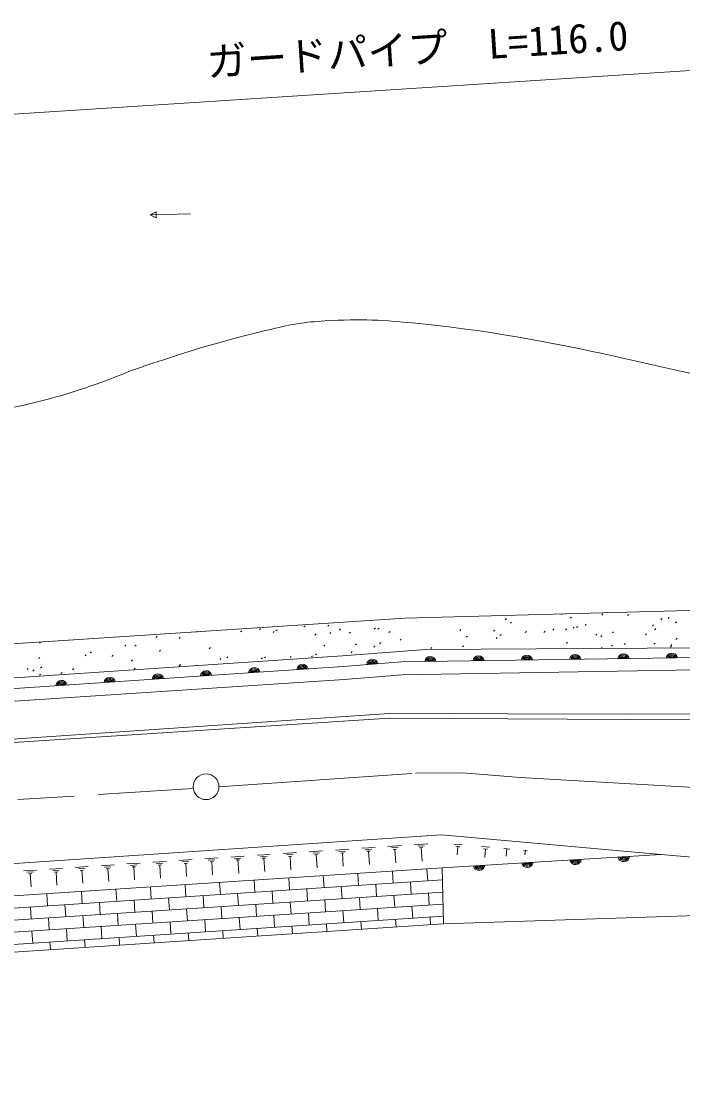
# Model space of a CAD drawing. Units: millimetres, scale not verified. Extents: x 40000 to 680000, y 20000 to 380000.
# Drawn here: x 257135 to 298216, y 270904 to 336724 of the extents above; entities that cross this region are included whole.
import ezdxf
from ezdxf.enums import TextEntityAlignment as Align

# ---------------------------------------------------------------- set-up
doc = ezdxf.new("R2010")
doc.units = ezdxf.units.MM
doc.header["$LTSCALE"] = 1000
doc.linetypes.add('CHAIN', pattern=[18.5, 12, -1.5, 3.5, -1.5])
for name, color, linetype, lineweight in [('M-BGD', 7, 'Continuous', 13), ('M-BMK', 2, 'CHAIN', 13), ('M-BMK-SRVR', 3, 'Continuous', 13), ('M-STR-HTXT', 7, 'Continuous', 13)]:
    doc.layers.add(name, color=color, linetype=linetype, lineweight=lineweight)
doc.styles.add('ＭＳ ゴシック', font='')
doc.styles.get('ＭＳ ゴシック').set_extended_font_data('MS Gothic')

msp = doc.modelspace()

# ---------------------------------------------------------------- linework, layer by layer
at = {"layer": 'M-BGD'}
for p, q in [((265146, 324694), (265516, 324891)), ((267645, 324758), (265146, 324694)), ((265525, 324516), (265146, 324694)), ((265516, 324891), (265525, 324516)), ((287196, 299545), (287266, 299616)), ((290694, 299860), (290746, 299913)), ((291230, 299636), (291300, 299707)), ((293187, 299835), (293258, 299906)), ((294786, 299802), (294857, 299873)), ((296860, 299545), (296931, 299616)), ((297305, 299621), (297376, 299692)), ((270757, 298785), (270828, 298856)), ((271928, 298927), (271999, 298997)), ((272949, 298846), (273020, 298916)), ((274695, 299098), (274765, 299168)), ((276174, 299143), (276245, 299214)), ((276886, 298900), (276956, 298971)), ((279057, 298961), (279128, 299032)), ((279284, 298950), (279354, 299021)), ((284371, 298859), (284442, 298930)), ((286469, 298831), (286540, 298902)), ((287510, 299322), (287581, 299392)), ((289596, 298760), (289666, 298831)), ((290145, 298905), (290216, 298976)), ((290937, 298909), (291008, 298979)), ((291405, 299013), (291475, 299084)), ((291618, 299053), (291689, 299124)), ((292153, 299191), (292224, 299262)), ((296330, 299152), (296401, 299222)), ((296461, 298924), (296532, 298995)), ((297769, 299343), (297839, 299414)), ((265499, 298448), (265570, 298519)), ((266940, 298384), (267011, 298455)), ((268051, 298768), (268087, 298804)), ((272779, 298750), (272850, 298820)), ((275373, 298596), (275444, 298666)), ((276294, 298688), (276364, 298759)), ((277510, 298703), (277580, 298773)), ((279970, 298752), (280041, 298823)), ((280664, 298271), (280735, 298342)), ((284768, 298457), (284838, 298528)), ((286618, 298370), (286689, 298441)), ((286863, 298557), (286934, 298628)), ((288432, 298743), (288502, 298813)), ((292811, 298585), (292882, 298656)), ((293128, 298488), (293199, 298559)), ((293842, 298724), (293913, 298794)), ((295895, 298595), (295965, 298666)), ((297789, 298324), (297859, 298394)), ((258265, 298088), (258336, 298159)), ((261422, 297481), (261493, 297552)), ((263568, 297896), (263639, 297967)), ((264193, 297900), (264264, 297971)), ((265713, 297581), (265784, 297652)), ((268809, 297742), (268880, 297813)), ((275927, 297901), (275998, 297971)), ((277618, 297494), (277689, 297565)), ((277877, 297979), (277948, 298050)), ((279025, 297850), (279096, 297921)), ((279393, 298057), (279464, 298128)), ((282570, 297759), (282641, 297830)), ((284545, 297862), (284616, 297933)), ((290985, 298070), (291056, 298141)), ((293140, 297760), (293208, 297828)), ((293787, 297903), (293858, 297974)), ((294572, 297997), (294643, 298067)), ((296423, 298028), (296494, 298099)), ((297449, 297842), (297519, 297912)), ((297474, 297930), (297544, 298000)), ((258229, 297135), (258300, 297206)), ((261101, 297303), (261172, 297373)), ((262769, 297270), (262840, 297340)), ((263966, 296980), (264036, 297051)), ((269463, 297065), (269533, 297136)), ((269902, 297179), (269973, 297250)), ((272045, 297106), (272116, 297177)), ((272238, 297169), (272308, 297239)), ((273827, 297193), (273898, 297263)), ((275162, 297239), (275233, 297309)), ((275400, 297361), (275470, 297432)), ((257501, 296449), (257572, 296520)), ((257865, 296360), (257936, 296431)), ((258343, 296542), (258414, 296613)), ((259604, 296195), (259675, 296265)), ((260323, 296435), (260393, 296506)), ((264145, 296468), (264216, 296539)), ((266941, 296661), (267012, 296732)), ((266950, 296699), (267020, 296770)), ((267968, 296693), (267999, 296724)), ((258268, 296093), (258339, 296164)), ((283229, 286183), (296843, 284957)), ((273400, 285022), (274226, 285078)), ((275023, 285131), (275852, 285187)), ((275237, 285042), (275651, 285069)), ((276649, 285240), (277479, 285296)), ((276863, 285151), (277279, 285178)), ((276974, 285054), (277182, 285068)), ((277078, 285061), (277134, 284230)), ((278276, 285350), (279109, 285406)), ((278492, 285260), (278908, 285287)), ((278603, 285162), (278811, 285176)), ((278707, 285169), (278763, 284337)), ((279906, 285459), (280741, 285515)), ((280122, 285369), (280539, 285397)), ((280233, 285271), (280442, 285285)), ((280338, 285278), (280394, 284444)), ((281538, 285569), (282375, 285625)), ((281754, 285478), (282173, 285506)), ((281866, 285380), (282075, 285394)), ((281971, 285387), (282027, 284550)), ((283998, 285612), (284515, 285565)), ((284115, 285471), (284374, 285447)), ((284245, 285459), (284198, 284942)), ((285714, 285457), (286231, 285411)), ((285832, 285316), (286090, 285293)), ((285961, 285305), (285914, 284787)), ((287108, 285332), (287466, 285299)), ((287287, 285315), (287247, 284868)), ((288333, 285221), (288551, 285202)), ((288442, 285211), (288417, 284939)), ((263702, 284372), (264516, 284426)), ((265313, 284480), (266129, 284535)), ((265524, 284392), (265932, 284419)), ((266926, 284588), (267744, 284643)), ((267138, 284500), (267547, 284527)), ((267247, 284404), (267451, 284418)), ((267349, 284411), (267404, 283593)), ((268542, 284696), (269362, 284751)), ((268753, 284608), (269163, 284635)), ((268863, 284512), (269068, 284526)), ((268965, 284519), (269020, 283699)), ((270159, 284805), (270981, 284860)), ((270371, 284716), (270782, 284744)), ((270481, 284620), (270686, 284634)), ((270584, 284627), (270639, 283805)), ((271778, 284914), (272602, 284969)), ((271991, 284824), (272403, 284852)), ((272101, 284728), (272307, 284742)), ((272204, 284735), (272259, 283911)), ((273613, 284933), (274026, 284961)), ((273723, 284837), (273930, 284850)), ((273827, 284844), (273882, 284017)), ((275348, 284945), (275555, 284959)), ((275451, 284952), (275507, 284124)), ((283282, 284132), (136439, 274516)), ((257279, 283941), (258084, 283995)), ((257487, 283854), (257890, 283881)), ((257595, 283760), (257796, 283773)), ((257695, 283766), (257749, 282961)), ((258882, 284048), (259689, 284102)), ((259090, 283961), (259494, 283988)), ((259198, 283867), (259400, 283880)), ((259299, 283873), (259353, 283066)), ((260486, 284156), (261296, 284210)), ((260696, 284068), (261101, 284095)), ((260804, 283974), (261006, 283987)), ((260905, 283981), (260959, 283171)), ((262093, 284264), (262905, 284318)), ((262303, 284176), (262709, 284203)), ((262411, 284081), (262614, 284095)), ((262513, 284088), (262567, 283276)), ((263913, 284284), (264319, 284311)), ((264021, 284189), (264225, 284202)), ((264123, 284196), (264177, 283382)), ((265633, 284296), (265837, 284310)), ((265735, 284303), (265790, 283487)), ((278036, 283788), (278085, 283040)), ((280181, 283929), (280230, 283180)), ((282327, 284069), (282376, 283321)), ((283357, 280660), (283282, 284132)), ((136239, 273752), (283298, 283381)), ((267309, 283086), (267358, 282337)), ((269454, 283226), (269503, 282478)), ((271600, 283367), (271649, 282618)), ((273745, 283507), (273794, 282759)), ((275890, 283648), (275939, 282899)), ((279158, 283110), (279207, 282362)), ((281303, 283250), (281352, 282502)), ((136039, 272987), (283314, 282631)), ((258727, 282524), (258776, 281775)), ((260873, 282664), (260922, 281916)), ((263018, 282805), (263067, 282056)), ((265163, 282945), (265212, 282197)), ((268431, 282408), (268480, 281659)), ((270576, 282548), (270625, 281800)), ((272721, 282689), (272770, 281940)), ((274867, 282829), (274916, 282081)), ((277012, 282969), (277061, 282221)), ((280279, 282432), (280328, 281683)), ((282425, 282572), (282474, 281824)), ((135839, 272222), (283330, 281880)), ((259849, 281846), (259898, 281097)), ((261994, 281986), (262043, 281238)), ((264140, 282127), (264189, 281378)), ((266285, 282267), (266334, 281519)), ((269552, 281729), (269601, 280981)), ((271698, 281870), (271747, 281121)), ((273843, 282010), (273892, 281262)), ((275988, 282151), (276037, 281402)), ((278134, 282291), (278183, 281543)), ((281401, 281754), (281450, 281005)), ((135639, 271458), (283347, 281129)), ((257704, 281705), (257753, 280957)), ((260971, 281167), (261020, 280419)), ((263116, 281308), (263165, 280560)), ((265261, 281448), (265310, 280700)), ((267407, 281589), (267456, 280841)), ((272819, 281192), (272868, 280443)), ((274965, 281332), (275014, 280584)), ((277110, 281473), (277159, 280724)), ((279256, 281613), (279305, 280865)), ((282523, 281075), (282553, 280607)), ((135495, 270904), (283357, 280660)), ((258825, 281027), (258874, 280279)), ((262092, 280489), (262141, 279741)), ((264238, 280630), (264287, 279881)), ((266383, 280770), (266432, 280022)), ((268529, 280911), (268578, 280162)), ((270674, 281051), (270723, 280303)), ((273941, 280514), (273972, 280041)), ((276087, 280654), (276117, 280182)), ((278232, 280795), (278263, 280324)), ((280377, 280935), (280408, 280465)), ((257802, 280208), (257851, 279460)), ((259947, 280349), (259996, 279600)), ((263214, 279811), (263245, 279333)), ((265359, 279952), (265391, 279474)), ((267505, 280092), (267536, 279616)), ((269650, 280233), (269681, 279758)), ((271796, 280373), (271827, 279899)), ((258923, 279530), (258955, 279050)), ((261069, 279671), (261100, 279191))]:
    msp.add_line(p, q, dxfattribs=at)
for points in [[(219220, 295601), (280951, 299647), (304733, 300293), (351497, 301500)], [(350226, 299629), (345404, 298329), (323321, 297550), (320082, 297914), (282250, 297697), (277076, 297303), (230154, 294157), (230151, 294238), (226065, 294053)], [(350226, 299629), (345404, 298329), (323321, 297550), (280757, 296936), (277124, 296648), (230172, 293500)], [(68476, 282813), (91763, 283902), (105309, 284664), (180917, 289574), (199797, 290760), (228330, 292622), (277183, 295840), (280796, 296126), (323326, 296856), (345025, 297617), (347838, 298324)], [(134735, 284292), (235875, 290721), (279987, 293714)], [(279987, 293714), (294715, 293685), (321958, 293809)], [(280006, 293430), (185941, 287345), (134753, 284016), (134735, 284292)], [(321958, 293404), (294727, 293354), (279988, 293429)], [(137625, 276720), (227766, 282462), (283229, 286183)], [(283282, 284132), (296843, 284957), (322099, 282815), (358399, 283507)], [(283357, 280660), (302867, 281296), (320614, 282219), (357971, 282942)]]:
    msp.add_lwpolyline(points, dxfattribs=at)
for centre, radius, start, end in [((278945, 296738), 354, 13.32899, 175.73417), ((278945, 296738), 283, 15.55303, 173.51013), ((278945, 296738), 212, 19.29936, 169.7638), ((278945, 296738), 142, 27.01109, 162.05207), ((282541, 296907), 354, 9.62395, 172.02913), ((282541, 296907), 283, 11.84799, 169.80509), ((282541, 296907), 212, 15.59431, 166.05876), ((282541, 296907), 142, 23.30604, 158.34703), ((282541, 296907), 100, 33.62371, 148.02937), ((285541, 296951), 354, 9.62395, 172.02913), ((285541, 296951), 283, 11.84799, 169.80509), ((285541, 296951), 212, 15.59431, 166.05876), ((285541, 296951), 142, 23.30604, 158.34703), ((285541, 296951), 100, 33.62371, 148.02937), ((288541, 296994), 354, 9.62395, 172.02913), ((288541, 296994), 283, 11.84799, 169.80509), ((288541, 296994), 212, 15.59431, 166.05876), ((288541, 296994), 142, 23.30604, 158.34703), ((288541, 296994), 100, 33.62371, 148.02937), ((291541, 297037), 354, 9.62395, 172.02913), ((291541, 297037), 283, 11.84799, 169.80509), ((291541, 297037), 212, 15.59431, 166.05876), ((291541, 297037), 142, 23.30604, 158.34703), ((291541, 297037), 100, 33.62371, 148.02937), ((294540, 297081), 354, 9.62395, 172.02913), ((294540, 297081), 283, 11.84799, 169.80509), ((294540, 297081), 212, 15.59431, 166.05876), ((294540, 297081), 142, 23.30604, 158.34703), ((294540, 297081), 100, 33.62371, 148.02937), ((297540, 297124), 354, 9.62395, 172.02913), ((297540, 297124), 283, 11.84799, 169.80509), ((297540, 297124), 212, 15.59431, 166.05876), ((297540, 297124), 142, 23.30604, 158.34703), ((297540, 297124), 100, 33.62371, 148.02937), ((268618, 296023), 354, 12.63317, 175.03835), ((268618, 296023), 283, 14.85721, 172.81431), ((268618, 296023), 212, 18.60353, 169.06798), ((271611, 296224), 354, 12.63317, 175.03835), ((271611, 296224), 283, 14.85721, 172.81431), ((271611, 296224), 212, 18.60353, 169.06798), ((271611, 296224), 142, 26.31526, 161.35625), ((271611, 296224), 100, 36.63293, 151.03859), ((274605, 296425), 354, 12.63317, 175.03835), ((274605, 296425), 283, 14.85721, 172.81431), ((274605, 296425), 212, 18.60353, 169.06798), ((274605, 296425), 142, 26.31526, 161.35625), ((274605, 296425), 100, 36.63293, 151.03859), ((278945, 296738), 100, 37.32875, 151.73441), ((259638, 295421), 354, 12.63317, 175.03835), ((259638, 295421), 283, 14.85721, 172.81431), ((259638, 295421), 212, 18.60353, 169.06798), ((259638, 295421), 142, 26.31526, 161.35625), ((262631, 295622), 354, 12.63317, 175.03835), ((262631, 295622), 283, 14.85721, 172.81431), ((262631, 295622), 212, 18.60353, 169.06798), ((262631, 295622), 142, 26.31526, 161.35625), ((262631, 295622), 100, 36.63293, 151.03859), ((265625, 295823), 354, 12.63317, 175.03835), ((265625, 295823), 283, 14.85721, 172.81431), ((265625, 295823), 212, 18.60353, 169.06798), ((265625, 295823), 142, 26.31526, 161.35625), ((265625, 295823), 100, 36.63293, 151.03859), ((268618, 296023), 142, 26.31526, 161.35625), ((268618, 296023), 100, 36.63293, 151.03859), ((259638, 295421), 100, 36.63293, 151.03859), ((288562, 284507), 354, 192.27873, 354.68391), ((288562, 284507), 283, 194.50277, 352.45987), ((288562, 284507), 212, 198.24909, 348.71354), ((288562, 284507), 142, 205.96082, 341.00181), ((288562, 284507), 100, 216.27849, 330.68415), ((291557, 284689), 354, 192.27873, 354.68391), ((291557, 284689), 283, 194.50277, 352.45987), ((291557, 284689), 212, 198.24909, 348.71354), ((291557, 284689), 142, 205.96082, 341.00181), ((291557, 284689), 100, 216.27849, 330.68415), ((294551, 284871), 354, 192.27873, 354.68391), ((294551, 284871), 283, 194.50277, 352.45987), ((294551, 284871), 212, 198.24909, 348.71354), ((294551, 284871), 142, 205.96082, 341.00181), ((294551, 284871), 100, 216.27849, 330.68415), ((285568, 284325), 354, 192.27873, 354.68391), ((285568, 284325), 283, 194.50277, 352.45987), ((285568, 284325), 212, 198.24909, 348.71354), ((285568, 284325), 142, 205.96082, 341.00181), ((285568, 284325), 100, 216.27849, 330.68415)]:
    msp.add_arc(centre, radius, start, end, dxfattribs=at)
msp.add_open_spline([(67948, 291128), (71461, 291164), (72521, 291149), (75424, 291500), (77861, 291795), (79195, 292163), (81613, 292582), (84386, 293064), (85948, 293290), (88715, 293808), (93088, 294626), (95627, 294738), (99891, 296009), (101144, 296383), (101865, 296586), (103023, 297194), (104212, 297819), (104865, 298200), (105972, 298960), (106676, 299444), (106980, 299837), (107680, 300327), (108214, 300701), (108504, 300957), (109119, 301174), (110894, 301799), (111990, 301820), (113861, 302020), (117483, 302408), (119532, 302433), (123174, 302528), (125978, 302602), (127551, 302583), (130355, 302516), (131751, 302483), (132535, 302474), (133927, 302359), (135490, 302230), (136352, 302029), (137896, 301753), (138965, 301562), (139542, 301339), (140615, 301174), (142059, 300951), (142881, 300910), (144341, 300835), (146950, 300702), (148420, 300785), (151029, 300920), (155465, 301149), (157919, 301661), (162338, 302108), (166749, 302554), (169251, 302548), (173635, 303206), (176327, 303610), (177793, 304074), (180472, 304558), (183712, 305143), (185519, 305553), (188791, 305915), (193866, 306476), (196730, 306584), (201829, 306846), (208504, 307189), (212268, 306842), (218932, 307354), (222467, 307626), (224397, 308206), (227907, 308709), (228402, 308780), (228681, 308813), (229177, 308878), (231836, 309231), (233325, 309435), (235986, 309773), (240666, 310367), (243302, 310588), (247973, 311249), (249828, 311511), (250860, 311709), (252710, 312007), (253737, 312173), (254324, 312206), (255339, 312434), (257600, 312943), (258882, 313199), (261081, 313934), (262558, 314427), (263348, 314809), (264821, 315313), (267852, 316349), (269584, 316841), (272695, 317599), (273963, 317908), (274694, 318034), (275997, 318107), (278277, 318235), (279568, 318168), (281839, 317938), (291977, 316910), (297417, 314714), (307493, 313196), (311452, 312600), (313662, 312149), (317653, 311842), (322341, 311480), (324974, 311260), (329676, 311249), (332721, 311242), (334430, 311831), (337465, 311588), (340175, 311371), (341662, 310954), (344323, 310402), (346783, 309892), (348118, 309409), (350582, 308922), (352658, 308511), (353364, 308397), (355925, 308019)], degree=3, knots=[0, 0, 0, 0, 1, 1, 1, 2, 2, 2, 3, 3, 3, 4, 4, 4, 5, 5, 5, 6, 6, 6, 7, 7, 7, 8, 8, 8, 9, 9, 9, 10, 10, 10, 11, 11, 11, 12, 12, 12, 13, 13, 13, 14, 14, 14, 15, 15, 15, 16, 16, 16, 17, 17, 17, 18, 18, 18, 19, 19, 19, 20, 20, 20, 21, 21, 21, 22, 22, 22, 23, 23, 23, 24, 24, 24, 25, 25, 25, 26, 26, 26, 27, 27, 27, 28, 28, 28, 29, 29, 29, 30, 30, 30, 31, 31, 31, 32, 32, 32, 33, 33, 33, 34, 34, 34, 35, 35, 35, 36, 36, 36, 37, 37, 37, 38, 38, 38, 39, 39, 39, 40, 40, 40, 40], dxfattribs=at)
at = {"layer": 'M-BMK'}
msp.add_line((169602, 282763), (267820, 289068), dxfattribs=at)
msp.add_lwpolyline([(269413, 289166), (281628, 290005), (284552, 290037), (288128, 289736), (321319, 287825), (322728, 287793), (325386, 288001), (345549, 289451), (360066, 290499), (367812, 290903)], dxfattribs=at)
at = {"layer": 'M-BMK-SRVR'}
msp.add_circle((268613, 289172), 800, dxfattribs=at)
at = {"layer": 'M-STR-HTXT'}
msp.add_line((227803, 329104), (342494, 336466), dxfattribs=at)

# ---------------------------------------------------------------- texts
at = {"layer": 'M-STR-HTXT', "style": 'ＭＳ ゴシック'}
msp.add_text('ガードパイプ  L=116.0', height=1833, rotation=3.647, dxfattribs=at).set_placement((281741, 335019), align=Align.MIDDLE_CENTER)

doc.saveas('drawing.dxf')
